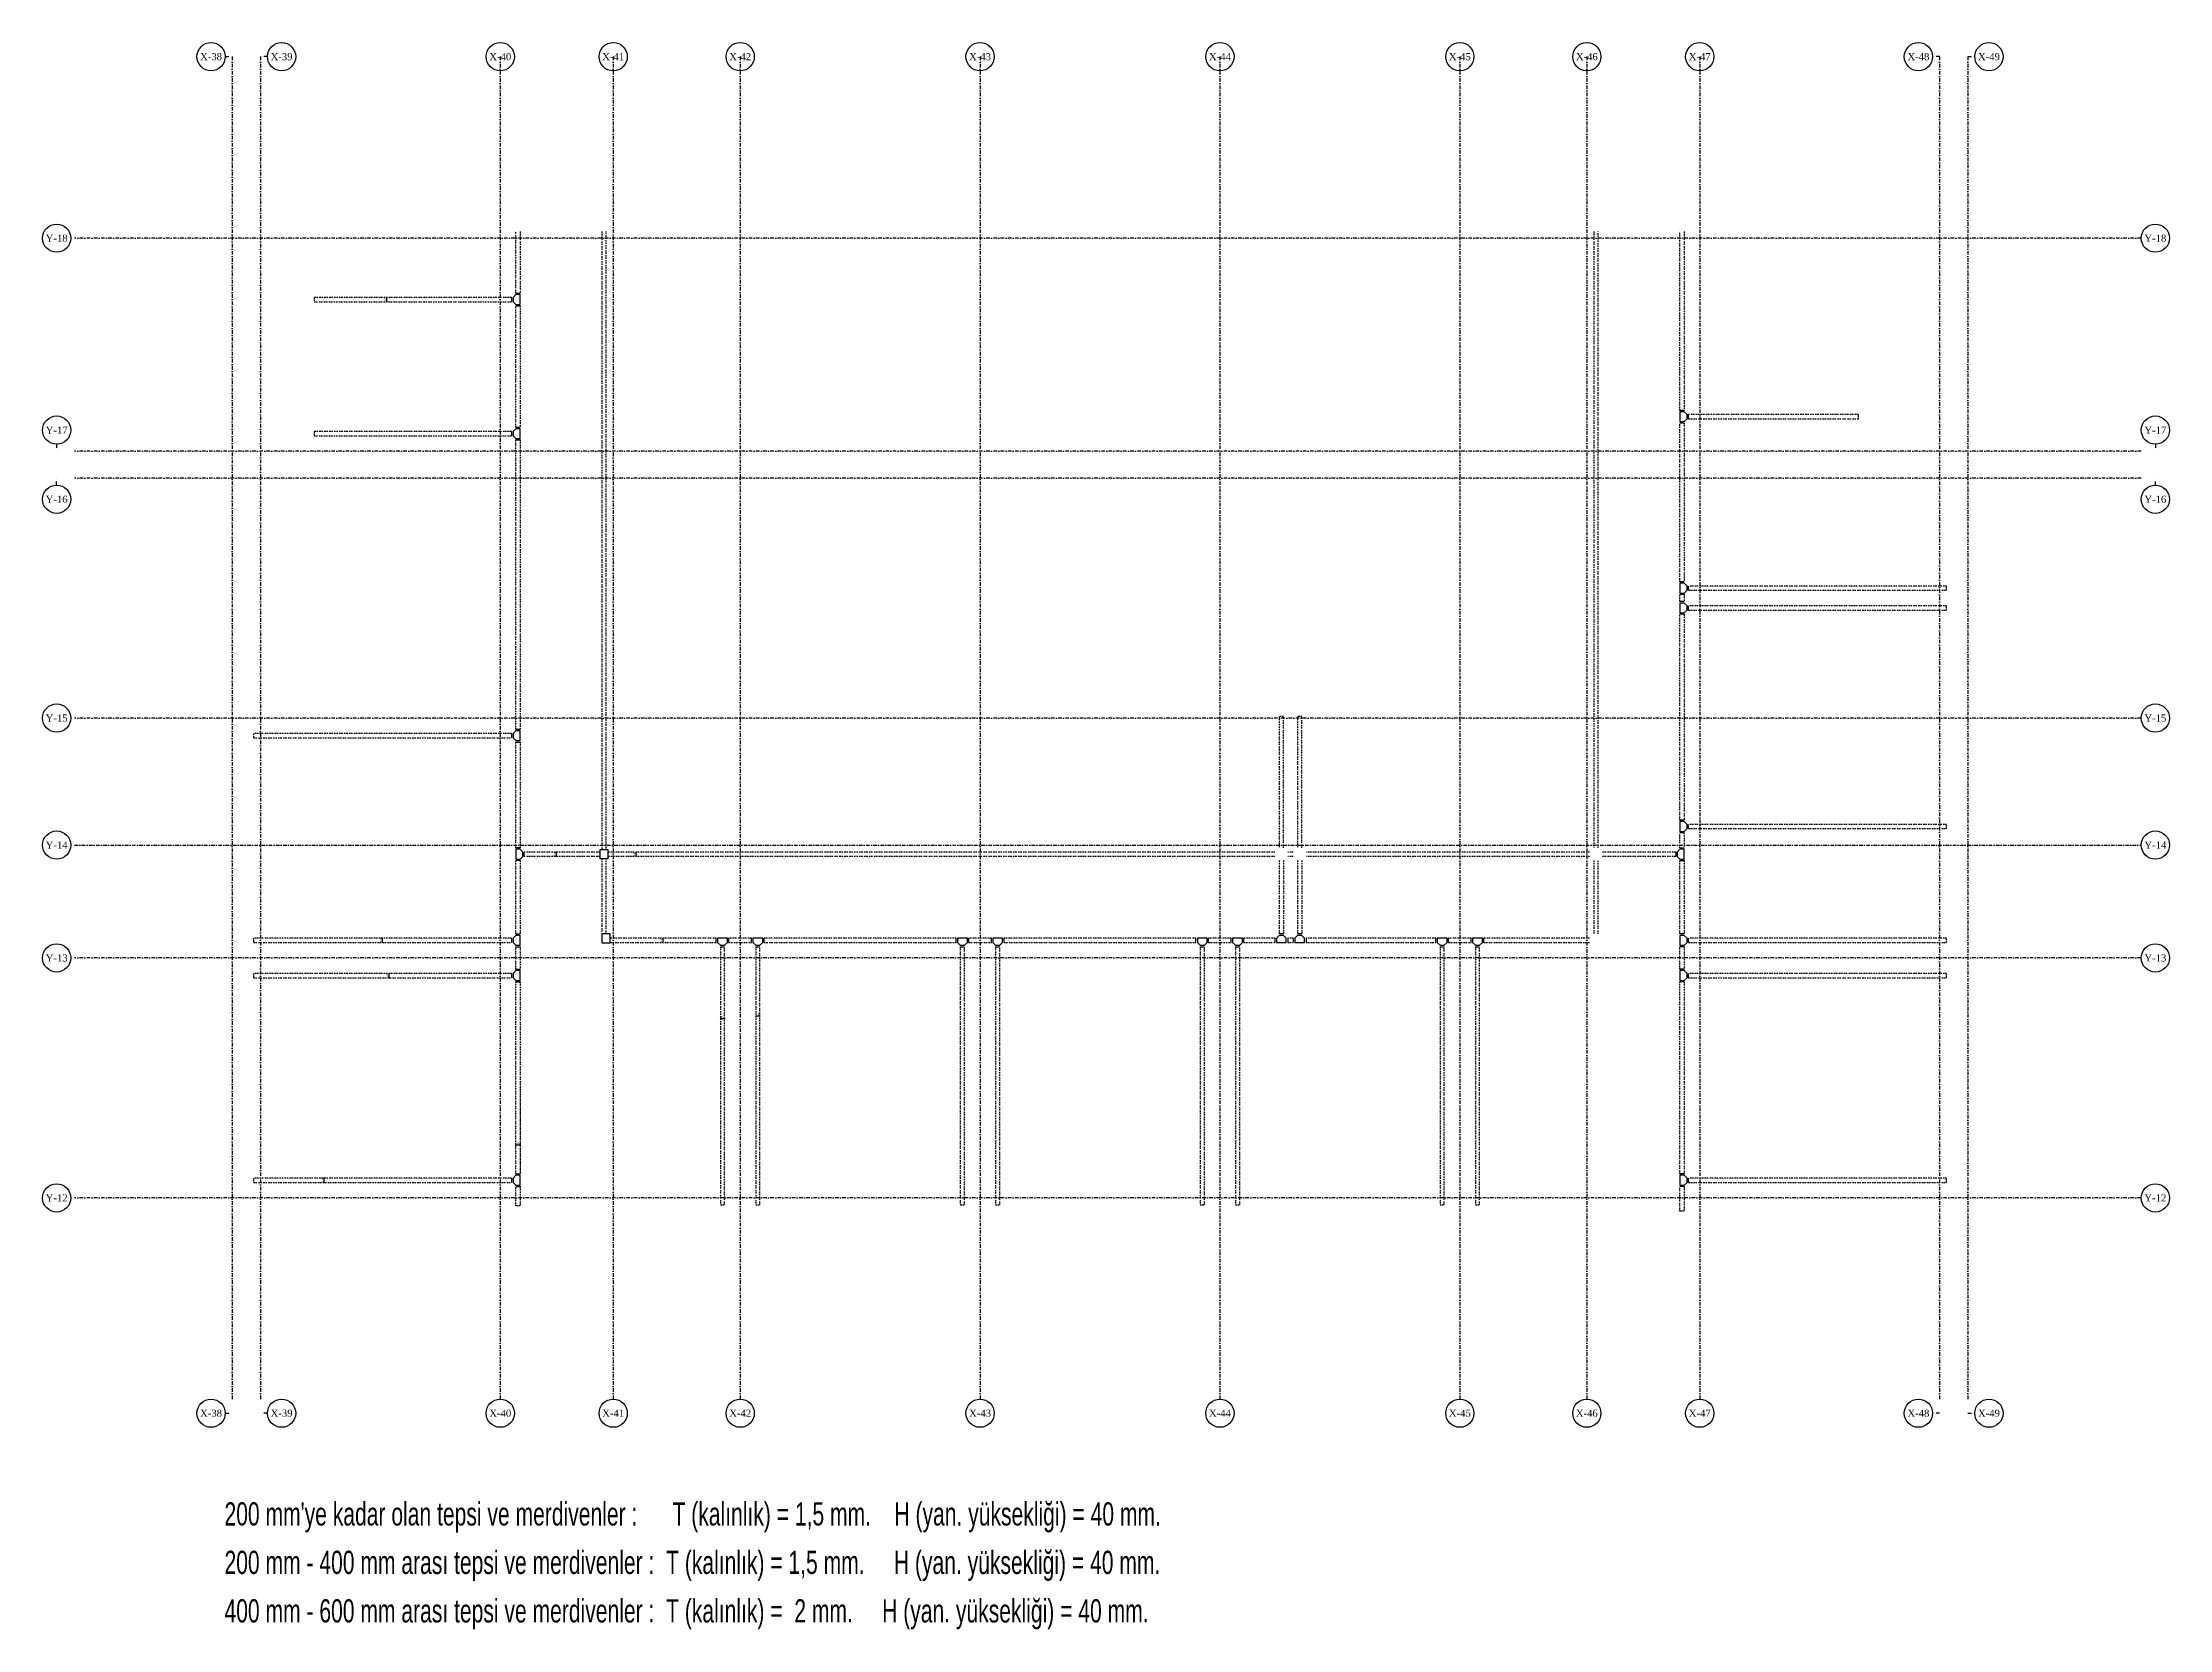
# Model space of a CAD drawing. Header units: inches. Extents: x -772 to 6765, y -1529 to 4093.
import ezdxf
from ezdxf.enums import TextEntityAlignment as Align

# ---------------------------------------------------------------- set-up
doc = ezdxf.new("R2010")
doc.units = ezdxf.units.IN
doc.header["$MEASUREMENT"] = 0
doc.linetypes.add('BORDERX2', pattern=[3.5, 1, -0.5, 1, -0.5, 0, -0.5])
doc.linetypes.add('DASHDOT', pattern=[25.4, 12.7, -6.35, 0, -6.35])
for name, color, linetype in [('H_STR_Aks', 250, 'DASHDOT'), ('H_STR_AksCemberi', 106, 'Continuous'), ('H_STR_AksYazi', 91, 'Continuous'), ('RAM-5', 6, 'Continuous'), ('RAM-DETAY', 6, 'Continuous'), ('RAM-Tepsi', 2, 'BORDERX2')]:
    doc.layers.add(name, color=color, linetype=linetype)
doc.styles.add('ARIAL', font='arial.ttf', dxfattribs={"width": 0.7})
doc.styles.add('Arial_9', font='arial.ttf', dxfattribs={"height": 8})
doc.styles.add('HG', font='times.ttf')
doc.dimstyles.new('Ölçü Detay', dxfattribs={"dimtxt": 8, "dimasz": 2.5, "dimexe": 1.25, "dimexo": 0.625, "dimtad": 1, "dimdec": 1, "dimrnd": 0.5, "dimtxsty": 'Arial_9', "dimblk": 'OBLIQUE', "dimcen": 2.5, "dimse1": 1, "dimse2": 1, "dimadec": 0, "dimazin": 0, "dimtfac": 1, "dimtdec": 1, "dimtmove": 1, "dimatfit": 3, "dimldrblk": 'OBLIQUE', "dimfxl": 1, "dimarcsym": 0})

# ---------------------------------------------------------------- blocks, each defined once
blk = doc.blocks.new('Not_Aks_Balon')
at = {"layer": 'H_STR_AksCemberi'}
blk.add_circle((0, 0), 50, dxfattribs=at)
at = {"layer": 'H_STR_AksYazi', "style": 'HG'}
blk.add_attdef('AKSNO', text='', height=25, dxfattribs=at).set_placement((0, 0), align=Align.MIDDLE_CENTER)
blk = doc.blocks.new('TAVT1')
at = {"layer": 'RAM-5'}
for p, q in [((-22.5, -15), (-22.5, 0)), ((-7.5, -30), (7.5, -30)), ((22.5, -15), (22.5, 0))]:
    blk.add_line(p, q, dxfattribs=at)
blk.add_lwpolyline([(17.5, 0), (-17.5, 0), (-17.5, -15), (-7.5, -25), (7.5, -25), (17.5, -15), (17.5, 0)], dxfattribs=at)
blk = doc.blocks.new('TAVA')
at = {"layer": 'RAM-5', "ltscale": 100}
for points in [[(20472.6, 33042.1), (20502.4, 33042.1), (20502.4, 33072.9), (20472.6, 33072.9)], [(20480, 32744.1), (20509.8, 32744.1), (20509.8, 32775), (20480, 32775)]]:
    blk.add_lwpolyline(points, close=True, dxfattribs=at)
at = {"layer": 'RAM-Tepsi', "ltscale": 5}
for points in [[(20175, 35045), (20175, 35263.9)], [(20190, 35263.9), (20190, 35045)], [(20480, 35263.9), (20480, 33072.9)], [(20495, 33072.9), (20495, 35263.9)], [(23995, 35263.9), (23995, 33080)], [(24010, 33080), (24010, 35263.9)], [(24300, 34630), (24300, 35263.9)], [(24315, 35263.9), (24315, 34630)], [(20160, 35030), (19460, 35030), (19460, 35015), (20160, 35015)], [(20175, 34570), (20175, 35000)], [(20190, 35000), (20190, 34570)], [(24330, 34600), (24932.5, 34600), (24932.5, 34615), (24330, 34615)], [(20160, 34555), (19460, 34555), (19460, 34540), (20160, 34540)], [(20175, 33500), (20175, 34525)], [(20190, 34525), (20190, 33500)], [(24300, 34022.5), (24300, 34585)], [(24315, 34585), (24315, 34022.5)], [(24300, 34022.5), (24300, 34336.5)], [(24330, 33992.5), (25245, 33992.5), (25245, 34007.5), (24330, 34007.5)], [(24300, 33952.5), (24300, 33977.5)], [(24300, 33952.5), (24300, 33977.5)], [(24315, 33977.5), (24315, 33952.5)], [(24330, 33922.5), (25245, 33922.5), (25245, 33937.5), (24330, 33937.5)], [(24300, 33178.1), (24300, 33907.5)], [(24300, 33178.1), (24300, 33907.5)], [(24315, 33907.5), (24315, 33178.1)], [(22895, 33080), (22895, 33545), (22880, 33545), (22880, 33080)], [(22960, 33080), (22960, 33545), (22945, 33545), (22945, 33080)], [(20160, 33485), (19245, 33485), (19245, 33470), (20160, 33470)], [(20175, 33080), (20175, 33455)], [(20190, 33455), (20190, 33080)], [(24330, 33148.1), (25245, 33148.1), (25245, 33163.1), (24330, 33163.1)], [(24300, 33080), (24300, 33133.1)], [(24315, 33133.1), (24315, 33080)], [(20175, 32775), (20175, 33035)], [(20190, 33035), (20190, 32775)], [(20472.6, 33065), (20205, 33065)], [(20472.6, 33050), (20205, 33050)], [(20480, 33042.1), (20480, 32775)], [(20495, 32775), (20495, 33042.1)], [(22865, 33065), (20502.4, 33065)], [(22865, 33050), (20502.4, 33050)], [(22880, 33035), (22880, 32775)], [(22895, 33035), (22895, 32775)], [(22930, 33065), (22910, 33065)], [(22930, 33050), (22910, 33050)], [(22945, 33035), (22945, 32775)], [(22960, 33035), (22960, 32775)], [(23980, 33065), (22975, 33065)], [(23980, 33050), (22975, 33050)], [(23995, 33035), (23995, 32775)], [(24010, 32775), (24010, 33035)], [(24285, 33065), (24025, 33065)], [(24285, 33050), (24025, 33050)], [(24300, 32775), (24300, 33035)], [(24315, 33035), (24315, 32775)], [(20160, 32760), (19245, 32760), (19245, 32745), (20160, 32745)], [(20175, 32650), (20175, 32730)], [(20190, 32730), (20190, 32650)], [(20885, 32760), (20509.8, 32760)], [(20509.8, 32745), (20885, 32745)], [(20900, 32730), (20900, 31815), (20915, 31815), (20915, 32730)], [(21010, 32760), (20930, 32760)], [(20930, 32745), (21010, 32745)], [(21025, 32730), (21025, 31815), (21040, 31815), (21040, 32730)], [(21735, 32760), (21055, 32760)], [(21055, 32745), (21735, 32745)], [(21750, 32730), (21750, 31815), (21765, 31815), (21765, 32730)], [(21860, 32760), (21780, 32760)], [(21780, 32745), (21860, 32745)], [(21875, 32730), (21875, 31815), (21890, 31815), (21890, 32730)], [(22585, 32760), (21905, 32760)], [(21905, 32745), (22585, 32745)], [(22600, 32730), (22600, 31815), (22615, 31815), (22615, 32730)], [(22710, 32760), (22630, 32760)], [(22630, 32745), (22710, 32745)], [(22725, 32730), (22725, 31815), (22740, 31815), (22740, 32730)], [(22865, 32760), (22755, 32760)], [(22755, 32745), (22865, 32745)], [(22930, 32760), (22910, 32760)], [(22910, 32745), (22930, 32745)], [(23435, 32760), (22975, 32760)], [(22975, 32745), (23435, 32745)], [(23450, 32730), (23450, 31815), (23465, 31815), (23465, 32730)], [(23560, 32760), (23480, 32760)], [(23480, 32745), (23560, 32745)], [(23575, 32730), (23575, 31815), (23590, 31815), (23590, 32730)], [(23980, 32760), (23605, 32760)], [(23605, 32745), (23980, 32745)], [(24300, 32650), (24300, 32730)], [(24315, 32730), (24315, 32650)], [(24330, 32745), (25245, 32745), (25245, 32760), (24330, 32760)], [(20160, 32635), (19245, 32635), (19245, 32620), (20160, 32620)], [(24330, 32620), (25245, 32620), (25245, 32635), (24330, 32635)], [(20175, 31925), (20175, 32605)], [(20190, 32605), (20190, 31925)], [(24300, 31925), (24300, 32605)], [(24315, 32605), (24315, 31925)], [(20190, 32243.8), (20190, 31925)], [(20160, 31910), (19245, 31910), (19245, 31895), (20160, 31895)], [(20190, 31880), (20190, 31811.3), (20175, 31811.3), (20175, 31880)], [(24315, 31880), (24315, 31792.9), (24300, 31792.9), (24300, 31880)], [(24330, 31895), (25245, 31895), (25245, 31910), (24330, 31910)]]:
    blk.add_lwpolyline(points, dxfattribs=at)
at = {"layer": 'RAM-Tepsi', "ltscale": 100}
for p, rotation in [((20190, 35022.5), 270), ((24300, 34607.5), 90), ((20190, 34547.5), 270), ((24300, 34000), 90), ((24300, 33930), 90), ((20190, 33477.5), 270), ((24300, 33155.6), 90), ((20175, 33057.5), 89.99999999999999), ((24315, 33057.5), 270), ((20190, 32752.5), 270), ((22887.5, 32745), 180), ((22952.5, 32745), 180), ((24300, 32752.5), 90), ((20190, 32627.5), 270), ((24300, 32627.5), 90), ((20190, 31902.5), 270), ((24300, 31902.5), 90)]:
    blk.add_blockref('TAVT1', p, dxfattribs=dict(at, rotation=rotation))
for p in [(20907.5, 32760), (21032.5, 32760), (21757.5, 32760), (21882.5, 32760), (22607.5, 32760), (22732.5, 32760), (23457.5, 32760), (23582.5, 32760)]:
    blk.add_blockref('TAVT1', p, dxfattribs=at)
blk = doc.blocks.new('_OBLIQUE')
at = {"color": 0, "linetype": 'ByBlock', "lineweight": -2}
blk.add_line((-0.5, -0.5), (0.5, 0.5), dxfattribs=at)
blk = doc.blocks.new('*D198')
at = {"color": 0, "lineweight": -2, "transparency": 16777216}
blk.add_line((225.3, 55), (225.3, 70), dxfattribs=at)
at = {"layer": 'Defpoints', "color": 0, "transparency": 16777216}
for p in [(211.5, 70), (211.5, 55), (225.3, 70)]:
    blk.add_point(p, dxfattribs=at)
at = {"color": 0, "lineweight": -2, "transparency": 16777216, "xscale": 2.5, "yscale": 2.5, "zscale": 2.5}
for p, rotation in [((225.3, 70), 90), ((225.3, 55), 270)]:
    blk.add_blockref('_OBLIQUE', p, dxfattribs=dict(at, rotation=rotation))
at = {"color": 0, "transparency": 16777216, "insert": (220.6, 62.5), "char_height": 8, "attachment_point": 5, "rotation": 90, "style": 'Arial_9'}
blk.add_mtext('15', dxfattribs=at)
blk = doc.blocks.new('*D199')
at = {"color": 0, "lineweight": -2, "transparency": 16777216}
blk.add_line((905, 187.5), (920, 187.5), dxfattribs=at)
at = {"layer": 'Defpoints', "color": 0, "transparency": 16777216}
for p in [(905, 186.4), (920, 187.5), (920, 186.4)]:
    blk.add_point(p, dxfattribs=at)
at = {"color": 0, "lineweight": -2, "transparency": 16777216, "xscale": 2.5, "yscale": 2.5, "zscale": 2.5, "rotation": 180}
blk.add_blockref('_OBLIQUE', (905, 187.5), dxfattribs=at)
at = {"color": 0, "lineweight": -2, "transparency": 16777216, "xscale": 2.5, "yscale": 2.5, "zscale": 2.5}
blk.add_blockref('_OBLIQUE', (920, 187.5), dxfattribs=at)
at = {"color": 0, "transparency": 16777216, "insert": (912.5, 192.2), "char_height": 8, "attachment_point": 5, "style": 'Arial_9'}
blk.add_mtext('15', dxfattribs=at)
blk = doc.blocks.new('*D200')
at = {"color": 0, "lineweight": -2, "transparency": 16777216}
blk.add_line((456, 780), (456, 795), dxfattribs=at)
at = {"layer": 'Defpoints', "color": 0, "transparency": 16777216}
for p in [(456, 795), (476.8, 795), (476.8, 780)]:
    blk.add_point(p, dxfattribs=at)
at = {"color": 0, "lineweight": -2, "transparency": 16777216, "xscale": 2.5, "yscale": 2.5, "zscale": 2.5}
for p, rotation in [((456, 795), 90), ((456, 780), 270)]:
    blk.add_blockref('_OBLIQUE', p, dxfattribs=dict(at, rotation=rotation))
at = {"color": 0, "transparency": 16777216, "insert": (451.3, 787.5), "char_height": 8, "attachment_point": 5, "rotation": 90, "style": 'Arial_9'}
blk.add_mtext('15', dxfattribs=at)
blk = doc.blocks.new('*D201')
at = {"color": 0, "lineweight": -2, "transparency": 16777216}
blk.add_line((432.5, 905), (432.5, 920), dxfattribs=at)
at = {"layer": 'Defpoints', "color": 0, "transparency": 16777216}
for p in [(432.5, 920), (477.9, 920), (477.9, 905)]:
    blk.add_point(p, dxfattribs=at)
at = {"color": 0, "lineweight": -2, "transparency": 16777216, "xscale": 2.5, "yscale": 2.5, "zscale": 2.5}
for p, rotation in [((432.5, 920), 90), ((432.5, 905), 270)]:
    blk.add_blockref('_OBLIQUE', p, dxfattribs=dict(at, rotation=rotation))
at = {"color": 0, "transparency": 16777216, "insert": (427.8, 912.5), "char_height": 8, "attachment_point": 5, "rotation": 90, "style": 'Arial_9'}
blk.add_mtext('15', dxfattribs=at)
blk = doc.blocks.new('*D202')
at = {"color": 0, "lineweight": -2, "transparency": 16777216}
blk.add_line((1047.5, 1225), (1047.5, 1210), dxfattribs=at)
at = {"layer": 'Defpoints', "color": 0, "transparency": 16777216}
for p in [(1025.3, 1225), (1025.3, 1210), (1047.5, 1210)]:
    blk.add_point(p, dxfattribs=at)
at = {"color": 0, "lineweight": -2, "transparency": 16777216, "xscale": 2.5, "yscale": 2.5, "zscale": 2.5}
for p, rotation in [((1047.5, 1225), 90), ((1047.5, 1210), 270)]:
    blk.add_blockref('_OBLIQUE', p, dxfattribs=dict(at, rotation=rotation))
at = {"color": 0, "transparency": 16777216, "insert": (1042.7, 1217.5), "char_height": 8, "attachment_point": 5, "rotation": 90, "style": 'Arial_9'}
blk.add_mtext('15', dxfattribs=at)
blk = doc.blocks.new('*D203')
at = {"color": 0, "lineweight": -2, "transparency": 16777216}
blk.add_line((1331.8, 1210), (1331.8, 1225), dxfattribs=at)
at = {"layer": 'Defpoints', "color": 0, "transparency": 16777216}
for p in [(1331.8, 1225), (1331.8, 1225), (1331.8, 1210)]:
    blk.add_point(p, dxfattribs=at)
at = {"color": 0, "lineweight": -2, "transparency": 16777216, "xscale": 2.5, "yscale": 2.5, "zscale": 2.5}
for p, rotation in [((1331.8, 1225), 90), ((1331.8, 1210), 270)]:
    blk.add_blockref('_OBLIQUE', p, dxfattribs=dict(at, rotation=rotation))
at = {"color": 0, "transparency": 16777216, "insert": (1327.1, 1217.5), "char_height": 8, "attachment_point": 5, "rotation": 90, "style": 'Arial_9'}
blk.add_mtext('15', dxfattribs=at)
blk = doc.blocks.new('*D204')
at = {"color": 0, "lineweight": -2, "transparency": 16777216}
blk.add_line((447.8, 3175), (447.8, 3190), dxfattribs=at)
at = {"layer": 'Defpoints', "color": 0, "transparency": 16777216}
for p in [(447.8, 3190), (447.8, 3190), (447.8, 3175)]:
    blk.add_point(p, dxfattribs=at)
at = {"color": 0, "lineweight": -2, "transparency": 16777216, "xscale": 2.5, "yscale": 2.5, "zscale": 2.5}
for p, rotation in [((447.8, 3190), 90), ((447.8, 3175), 270)]:
    blk.add_blockref('_OBLIQUE', p, dxfattribs=dict(at, rotation=rotation))
at = {"color": 0, "transparency": 16777216, "insert": (443.1, 3182.5), "char_height": 8, "attachment_point": 5, "rotation": 90, "style": 'Arial_9'}
blk.add_mtext('15', dxfattribs=at)
blk = doc.blocks.new('*D205')
at = {"color": 0, "lineweight": -2, "transparency": 16777216}
blk.add_line((1645, 634.9), (1630, 634.9), dxfattribs=at)
at = {"layer": 'Defpoints', "color": 0, "transparency": 16777216}
for p in [(1630, 635.2), (1630, 634.9), (1645, 635.2)]:
    blk.add_point(p, dxfattribs=at)
at = {"color": 0, "lineweight": -2, "transparency": 16777216, "xscale": 2.5, "yscale": 2.5, "zscale": 2.5, "rotation": 180}
blk.add_blockref('_OBLIQUE', (1630, 634.9), dxfattribs=at)
at = {"color": 0, "lineweight": -2, "transparency": 16777216, "xscale": 2.5, "yscale": 2.5, "zscale": 2.5}
blk.add_blockref('_OBLIQUE', (1645, 634.9), dxfattribs=at)
at = {"color": 0, "transparency": 16777216, "insert": (1637.5, 639.6), "char_height": 8, "attachment_point": 5, "style": 'Arial_9'}
blk.add_mtext('15', dxfattribs=at)
blk = doc.blocks.new('*D206')
at = {"color": 0, "lineweight": -2, "transparency": 16777216}
blk.add_line((1770, 644), (1755, 644), dxfattribs=at)
at = {"layer": 'Defpoints', "color": 0, "transparency": 16777216}
for p in [(1755, 644.9), (1755, 644), (1770, 644.9)]:
    blk.add_point(p, dxfattribs=at)
at = {"color": 0, "lineweight": -2, "transparency": 16777216, "xscale": 2.5, "yscale": 2.5, "zscale": 2.5, "rotation": 180}
blk.add_blockref('_OBLIQUE', (1755, 644), dxfattribs=at)
at = {"color": 0, "lineweight": -2, "transparency": 16777216, "xscale": 2.5, "yscale": 2.5, "zscale": 2.5}
blk.add_blockref('_OBLIQUE', (1770, 644), dxfattribs=at)
at = {"color": 0, "transparency": 16777216, "insert": (1762.5, 648.7), "char_height": 8, "attachment_point": 5, "style": 'Arial_9'}
blk.add_mtext('15', dxfattribs=at)
blk = doc.blocks.new('*D207')
at = {"color": 0, "lineweight": -2, "transparency": 16777216}
blk.add_line((1427.4, 905), (1427.4, 920), dxfattribs=at)
at = {"layer": 'Defpoints', "color": 0, "transparency": 16777216}
for p in [(1427.4, 920), (1427.4, 920), (1427.4, 905)]:
    blk.add_point(p, dxfattribs=at)
at = {"color": 0, "lineweight": -2, "transparency": 16777216, "xscale": 2.5, "yscale": 2.5, "zscale": 2.5}
for p, rotation in [((1427.4, 920), 90), ((1427.4, 905), 270)]:
    blk.add_blockref('_OBLIQUE', p, dxfattribs=dict(at, rotation=rotation))
at = {"color": 0, "transparency": 16777216, "insert": (1422.7, 912.5), "char_height": 8, "attachment_point": 5, "rotation": 90, "style": 'Arial_9'}
blk.add_mtext('15', dxfattribs=at)

msp = doc.modelspace()

# ---------------------------------------------------------------- linework, layer by layer
at = {"layer": 'H_STR_Aks'}
for p, q in [((-125, 4043), (-100, 4043)), ((-100, 4043), (-100, -712.77)), ((0, 4043), (0, -712.77)), ((25, 4043), (0, 4043)), ((850, 4043), (850, -712.77)), ((1250, 4043), (1250, -712.77)), ((1700, 4043), (1700, -712.77)), ((2550, 4043), (2550, -712.77)), ((3400, 4043), (3400, -712.77)), ((4250, 4043), (4250, -712.77)), ((4700, 4043), (4700, -712.77)), ((5100, 4043), (5100, -712.77)), ((5950, 4043), (5925, 4043)), ((5950, 4043), (5950, -712.77)), ((6050, 4043), (6050, -712.77)), ((6050, 4043), (6075, 4043)), ((6664.51, 3400), (-659.05, 3400)), ((-722.06, 2670), (-722.06, 2645)), ((6664.51, 2645), (-659.05, 2645)), ((6714.51, 2670), (6714.51, 2645)), ((-722.06, 2525), (-722.06, 2550)), ((6664.51, 2550), (-659.05, 2550)), ((6714.51, 2525), (6714.51, 2550)), ((6664.51, 1700), (-659.05, 1700)), ((-659.05, 1250), (6664.51, 1250)), ((6664.51, 850), (-659.05, 850)), ((6664.51, 0), (-659.05, 0)), ((-125, -762.77), (-100, -762.77)), ((25, -762.77), (0, -762.77)), ((5950, -762.77), (5925, -762.77)), ((6050, -762.77), (6075, -762.77))]:
    msp.add_line(p, q, dxfattribs=at)

# ---------------------------------------------------------------- block references
at = {"layer": 'H_STR_AksCemberi'}
for p, values in [((-175, 4043), {'AKSNO': 'X-38'}), ((75, 4043), {'AKSNO': 'X-39'}), ((850, 4043), {'AKSNO': 'X-40'}), ((1250, 4043), {'AKSNO': 'X-41'}), ((1700, 4043), {'AKSNO': 'X-42'}), ((2550, 4043), {'AKSNO': 'X-43'}), ((3400, 4043), {'AKSNO': 'X-44'}), ((4250, 4043), {'AKSNO': 'X-45'}), ((4700, 4043), {'AKSNO': 'X-46'}), ((5100, 4043), {'AKSNO': 'X-47'}), ((5875, 4043), {'AKSNO': 'X-48'}), ((6125, 4043), {'AKSNO': 'X-49'}), ((-722.06, 3400), {'AKSNO': 'Y-18'}), ((6714.51, 3400), {'AKSNO': 'Y-18'}), ((-722.06, 2720), {'AKSNO': 'Y-17'}), ((6714.51, 2720), {'AKSNO': 'Y-17'}), ((-722.06, 2475), {'AKSNO': 'Y-16'}), ((6714.51, 2475), {'AKSNO': 'Y-16'}), ((-722.06, 1700), {'AKSNO': 'Y-15'}), ((6714.51, 1700), {'AKSNO': 'Y-15'}), ((-722.06, 1250), {'AKSNO': 'Y-14'}), ((6714.51, 1250), {'AKSNO': 'Y-14'}), ((-722.06, 850), {'AKSNO': 'Y-13'}), ((6714.51, 850), {'AKSNO': 'Y-13'}), ((-722.06, 0), {'AKSNO': 'Y-12'}), ((6714.51, 0), {'AKSNO': 'Y-12'}), ((-175, -762.77), {'AKSNO': 'X-38'}), ((75, -762.77), {'AKSNO': 'X-39'}), ((850, -762.77), {'AKSNO': 'X-40'}), ((1250, -762.77), {'AKSNO': 'X-41'}), ((1700, -762.77), {'AKSNO': 'X-42'}), ((2550, -762.77), {'AKSNO': 'X-43'}), ((3400, -762.77), {'AKSNO': 'X-44'}), ((4250, -762.77), {'AKSNO': 'X-45'}), ((4700, -762.77), {'AKSNO': 'X-46'}), ((5100, -762.77), {'AKSNO': 'X-47'}), ((5875, -762.77), {'AKSNO': 'X-48'}), ((6125, -762.77), {'AKSNO': 'X-49'})]:
    msp.add_blockref('Not_Aks_Balon', p, dxfattribs=at).add_auto_attribs(values)
at = {"layer": 'RAM-DETAY'}
msp.add_blockref('TAVA', (-19270, -31840), dxfattribs=at)

# ---------------------------------------------------------------- texts
at = {"layer": 'RAM-DETAY', "style": 'ARIAL', "width": 0.65}
for s, p in [("     200 mm'ye kadar olan tepsi ve merdivenler :      T (kalınlık) = 1,5 mm.    H (yan. yüksekliği) = 40 mm.", (-231.05, -1160.65)), ('     200 mm - 400 mm arası tepsi ve merdivenler :  T (kalınlık) = 1,5 mm.     H (yan. yüksekliği) = 40 mm.', (-231.05, -1332.36)), ('     400 mm - 600 mm arası tepsi ve merdivenler :  T (kalınlık) =  2 mm.     H (yan. yüksekliği) = 40 mm.', (-231.05, -1504.07))]:
    msp.add_text(s, height=82.25391, dxfattribs=at).set_placement(p)

# ---------------------------------------------------------------- dimensions: what is measured, and where the dimension line sits
for base, p1, p2, picture, middle in [((447.81, 3190), (447.81, 3175), (447.81, 3190), '*D204', (443.1, 3182.5)), ((1047.46, 1210), (1025.31, 1225), (1025.31, 1210), '*D202', (1042.75, 1217.5)), ((1331.76, 1225), (1331.76, 1210), (1331.76, 1225), '*D203', (1327.05, 1217.5)), ((432.5, 920), (477.92, 905), (477.92, 920), '*D201', (427.79, 912.5)), ((1427.4, 920), (1427.4, 905), (1427.4, 920), '*D207', (1422.69, 912.5)), ((455.99, 795), (476.83, 780), (476.83, 795), '*D200', (451.28, 787.5)), ((225.31, 70), (211.5, 55), (211.5, 70), '*D198', (220.6, 62.5))]:
    dim = msp.add_linear_dim(base=base, p1=p1, p2=p2, angle=90, dimstyle='Ölçü Detay')
    dim.commit()
    dim.dimension.update_dxf_attribs({"geometry": picture, "text_midpoint": middle})
for base, p1, p2, picture, middle in [((1630, 634.91), (1645, 635.2), (1630, 635.2), '*D205', (1637.5, 639.62)), ((1755, 644.01), (1770, 644.89), (1755, 644.89), '*D206', (1762.5, 648.72)), ((920, 187.51), (905, 186.42), (920, 186.42), '*D199', (912.5, 192.22))]:
    dim = msp.add_linear_dim(base=base, p1=p1, p2=p2, dimstyle='Ölçü Detay')
    dim.commit()
    dim.dimension.update_dxf_attribs({"geometry": picture, "text_midpoint": middle})

doc.saveas('drawing.dxf')
